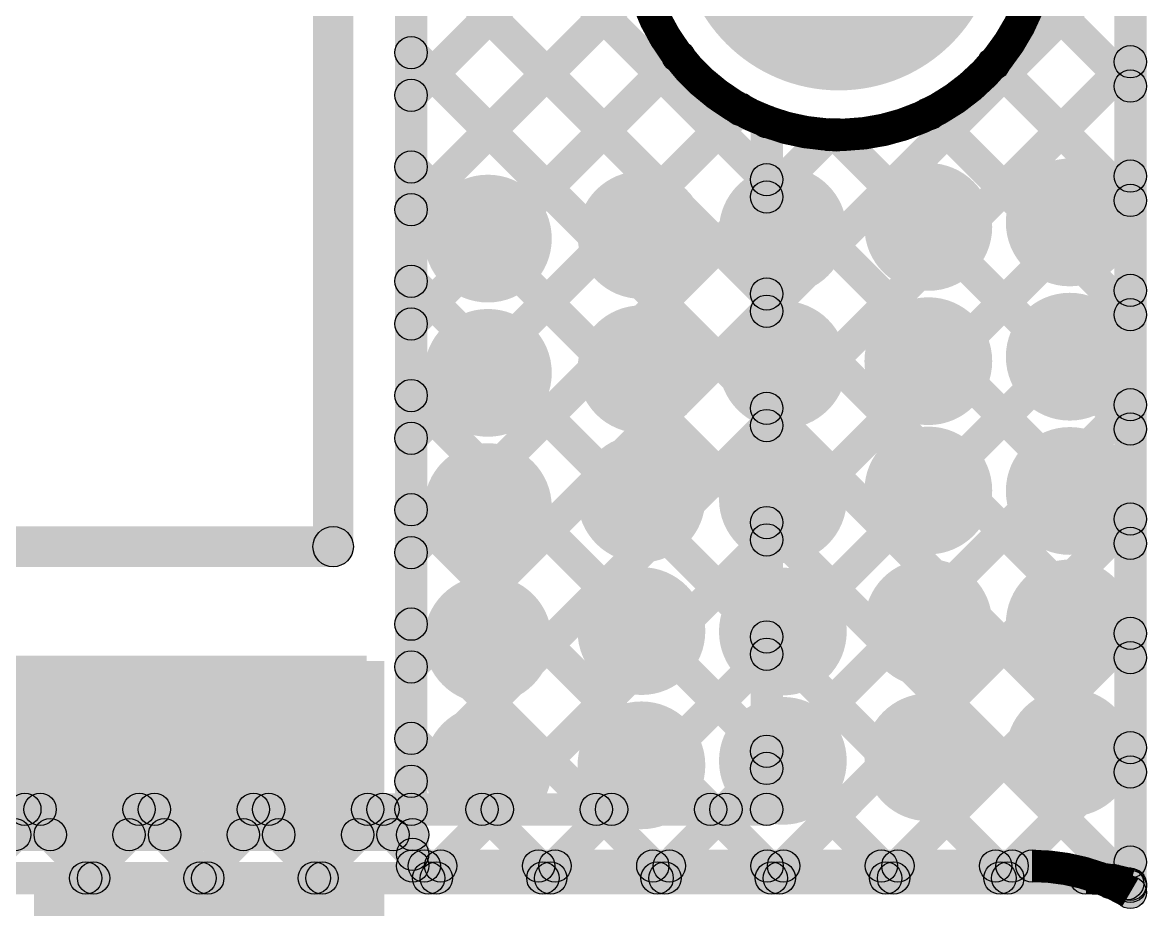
# Model space of a CAD drawing. Header units: millimetres. Extents: x 3.07 to 5.81, y 1.29 to 3.84.
# Drawn here: x 5.4988 to 5.777, y 3.4702 to 3.6897 of the extents above; entities that cross this region are included whole.
import ezdxf

# ---------------------------------------------------------------- set-up
doc = ezdxf.new("R2010")
doc.units = ezdxf.units.MM
doc.header["$MEASUREMENT"] = 0
for name, color, linetype in [('BottomLayer', 5, 'Continuous'), ('BottomSolder', 6, 'Continuous'), ('MultiLayer', 9, 'Continuous'), ('PadHoleLayer', 156, 'Continuous'), ('TopLayer', 1, 'Continuous'), ('TopOverlay', 2, 'Continuous'), ('TopPaste', 8, 'Continuous'), ('TopSolder', 216, 'Continuous'), ('ViaHoleLayer', 16, 'Continuous')]:
    doc.layers.add(name, color=color, linetype=linetype)

# ---------------------------------------------------------------- blocks, each defined once
blk = doc.blocks.new('ESP32_WROOM_32__16MB__16')
at = {"layer": 'TopLayer'}
for points in [[(0.29528, 0.3624), (0.37402, 0.3624), (0.37402, 0.32697), (0.29528, 0.32697)], [(0.29528, 0.3124), (0.37402, 0.3124), (0.37402, 0.27697), (0.29528, 0.27697)]]:
    blk.add_hatch(color=1, dxfattribs=at).paths.add_polyline_path(points)
at = {"layer": 'TopOverlay'}
for points in [[(0.37035, 0.39469), (0.36035, 0.39469), (0.36035, 0.64414), (0.37035, 0.64414)], [(-0.35565, 0.38969), (-0.35565, 0.39969), (0.36535, 0.39969), (0.36535, 0.38969)]]:
    blk.add_hatch(color=2, dxfattribs=at).paths.add_polyline_path(points)
h = blk.add_hatch(color=2, dxfattribs=at)
edge = h.paths.add_edge_path()
edge.add_arc((0.36535, 0.39469), 0.005, 0, 360)
h = blk.add_hatch(color=2, dxfattribs=at)
edge = h.paths.add_edge_path()
edge.add_arc((0.36535, 0.39469), 0.005, 0, 360)
at = {"layer": 'TopPaste'}
for points in [[(0.29528, 0.3624), (0.37402, 0.3624), (0.37402, 0.32697), (0.29528, 0.32697)], [(0.29528, 0.3124), (0.37402, 0.3124), (0.37402, 0.27697), (0.29528, 0.27697)]]:
    blk.add_hatch(color=8, dxfattribs=at).paths.add_polyline_path(points)
at = {"layer": 'TopSolder'}
for points in [[(0.29128, 0.3664), (0.37802, 0.3664), (0.37802, 0.32297), (0.29128, 0.32297)], [(0.29128, 0.3164), (0.37802, 0.3164), (0.37802, 0.27297), (0.29128, 0.27297)]]:
    blk.add_hatch(color=216, dxfattribs=at).paths.add_polyline_path(points)
at = {"layer": 'TopOverlay'}
blk.add_circle((0.36535, 0.39469), 0.005, dxfattribs=at)
blk.add_circle((0.36535, 0.39469), 0.005, dxfattribs=at)

msp = doc.modelspace()

# ---------------------------------------------------------------- hatches: boundary and pattern name
at = {"layer": 'BottomLayer'}
h = msp.add_hatch(color=5, dxfattribs=at)
edge = h.paths.add_edge_path()
edge.add_arc((5.70087, 3.71226), 0.03, 0, 360)
for points in [[(5.777, 3.47646), (5.769, 3.47646), (5.769, 3.741), (5.777, 3.741)], [(5.68583, 3.61542), (5.68017, 3.62108), (5.77017, 3.71108), (5.77583, 3.70542)], [(5.7463, 3.69499), (5.75196, 3.70065), (5.77583, 3.67678), (5.77017, 3.67112)], [(5.68583, 3.58714), (5.68017, 3.59279), (5.77017, 3.68279), (5.77583, 3.67714)], [(5.73632, 3.67669), (5.74198, 3.68234), (5.77583, 3.64849), (5.77017, 3.64284)], [(5.72042, 3.6643), (5.72608, 3.66996), (5.77583, 3.62021), (5.77017, 3.61455)], [(5.687, 3.495), (5.679, 3.495), (5.679, 3.66517), (5.687, 3.66517)], [(5.68583, 3.6437), (5.68017, 3.64936), (5.69559, 3.66478), (5.70125, 3.65912)], [(5.69737, 3.65907), (5.70303, 3.66472), (5.77583, 3.59192), (5.77017, 3.58627)], [(5.68583, 3.55885), (5.68017, 3.56451), (5.77017, 3.65451), (5.77583, 3.64885)], [(5.68017, 3.64798), (5.68583, 3.65364), (5.77583, 3.56364), (5.77017, 3.55798)], [(5.68583, 3.53057), (5.68017, 3.53622), (5.77017, 3.62622), (5.77583, 3.62057)], [(5.68017, 3.6197), (5.68583, 3.62536), (5.77583, 3.53536), (5.77017, 3.5297)], [(5.68583, 3.50228), (5.68017, 3.50794), (5.77017, 3.59794), (5.77583, 3.59228)], [(5.68017, 3.59141), (5.68583, 3.59707), (5.77583, 3.50707), (5.77017, 3.50141)], [(5.687, 3.47517), (5.68135, 3.48083), (5.77017, 3.56966), (5.77583, 3.564)], [(5.68017, 3.56313), (5.68583, 3.56879), (5.77514, 3.47948), (5.76948, 3.47382)], [(5.71529, 3.47517), (5.70963, 3.48083), (5.77017, 3.54137), (5.77583, 3.53571)], [(5.68017, 3.53485), (5.68583, 3.5405), (5.7455, 3.48083), (5.73985, 3.47517)], [(5.68017, 3.50656), (5.68583, 3.51222), (5.71722, 3.48083), (5.71156, 3.47517)], [(5.74357, 3.47517), (5.73791, 3.48083), (5.77017, 3.51309), (5.77583, 3.50743)], [(4.89, 3.491), (4.89, 3.499), (5.683, 3.499), (5.683, 3.491)], [(5.48901, 3.47517), (5.48336, 3.48083), (5.50035, 3.49783), (5.50601, 3.49217)], [(5.49657, 3.49217), (5.50223, 3.49783), (5.51923, 3.48083), (5.51357, 3.47517)], [(5.5173, 3.47517), (5.51164, 3.48083), (5.52864, 3.49783), (5.5343, 3.49217)], [(5.52486, 3.49217), (5.53051, 3.49783), (5.54751, 3.48083), (5.54186, 3.47517)], [(5.54558, 3.47517), (5.53992, 3.48083), (5.55692, 3.49783), (5.56258, 3.49217)], [(5.55314, 3.49217), (5.5588, 3.49783), (5.5758, 3.48083), (5.57014, 3.47517)], [(5.57386, 3.47517), (5.56821, 3.48083), (5.58521, 3.49783), (5.59086, 3.49217)], [(5.58142, 3.49217), (5.58708, 3.49783), (5.60408, 3.48083), (5.59842, 3.47517)], [(5.60215, 3.47517), (5.59649, 3.48083), (5.61349, 3.49783), (5.61915, 3.49217)], [(5.60971, 3.49217), (5.61537, 3.49783), (5.63237, 3.48083), (5.62671, 3.47517)], [(5.63043, 3.47517), (5.62478, 3.48083), (5.64178, 3.49783), (5.64743, 3.49217)], [(5.63799, 3.49217), (5.64365, 3.49783), (5.66065, 3.48083), (5.65499, 3.47517)], [(5.65872, 3.47517), (5.65306, 3.48083), (5.67006, 3.49783), (5.67572, 3.49217)], [(5.66628, 3.49217), (5.67193, 3.49783), (5.68893, 3.48083), (5.68328, 3.47517)], [(5.77132, 3.47464), (5.76567, 3.4803), (5.77017, 3.4848), (5.77583, 3.47915)], [(5.043, 3.474), (5.043, 3.482), (5.762, 3.482), (5.762, 3.474)]]:
    msp.add_hatch(color=5, dxfattribs=at).paths.add_polyline_path(points)
h = msp.add_hatch(color=5, dxfattribs=at)
edge = h.paths.add_edge_path()
edge.add_arc((5.73915, 3.67952), 0.004, 0, 360)
h = msp.add_hatch(color=5, dxfattribs=at)
edge = h.paths.add_edge_path()
edge.add_arc((5.773, 3.67996), 0.004, 0, 360)
h = msp.add_hatch(color=5, dxfattribs=at)
edge = h.paths.add_edge_path()
edge.add_arc((5.773, 3.67395), 0.004, 0, 360)
h = msp.add_hatch(color=5, dxfattribs=at)
edge = h.paths.add_edge_path()
edge.add_arc((5.72325, 3.66713), 0.004, 0, 360)
h = msp.add_hatch(color=5, dxfattribs=at)
edge = h.paths.add_edge_path()
edge.add_arc((5.683, 3.66517), 0.004, 0, 360)
h = msp.add_hatch(color=5, dxfattribs=at)
edge = h.paths.add_edge_path()
edge.add_arc((5.683, 3.66517), 0.004, 0, 360)
h = msp.add_hatch(color=5, dxfattribs=at)
edge = h.paths.add_edge_path()
edge.add_arc((5.69842, 3.66195), 0.004, 0, 360)
h = msp.add_hatch(color=5, dxfattribs=at)
edge = h.paths.add_edge_path()
edge.add_arc((5.7002, 3.66189), 0.004, 0, 360)
h = msp.add_hatch(color=5, dxfattribs=at)
edge = h.paths.add_edge_path()
edge.add_arc((5.773, 3.65168), 0.004, 0, 360)
h = msp.add_hatch(color=5, dxfattribs=at)
edge = h.paths.add_edge_path()
edge.add_arc((5.683, 3.65081), 0.004, 0, 360)
h = msp.add_hatch(color=5, dxfattribs=at)
edge = h.paths.add_edge_path()
edge.add_arc((5.687, 3.63822), 0.01181, 0, 360)
h = msp.add_hatch(color=5, dxfattribs=at)
edge = h.paths.add_edge_path()
edge.add_arc((5.683, 3.64653), 0.004, 0, 360)
h = msp.add_hatch(color=5, dxfattribs=at)
edge = h.paths.add_edge_path()
edge.add_arc((5.723, 3.63911), 0.01181, 0, 360)
h = msp.add_hatch(color=5, dxfattribs=at)
edge = h.paths.add_edge_path()
edge.add_arc((5.758, 3.64022), 0.01181, 0, 360)
h = msp.add_hatch(color=5, dxfattribs=at)
edge = h.paths.add_edge_path()
edge.add_arc((5.614, 3.63622), 0.01181, 0, 360)
h = msp.add_hatch(color=5, dxfattribs=at)
edge = h.paths.add_edge_path()
edge.add_arc((5.652, 3.63711), 0.01181, 0, 360)
h = msp.add_hatch(color=5, dxfattribs=at)
edge = h.paths.add_edge_path()
edge.add_arc((5.773, 3.64566), 0.004, 0, 360)
h = msp.add_hatch(color=5, dxfattribs=at)
edge = h.paths.add_edge_path()
edge.add_arc((5.683, 3.62253), 0.004, 0, 360)
h = msp.add_hatch(color=5, dxfattribs=at)
edge = h.paths.add_edge_path()
edge.add_arc((5.773, 3.6234), 0.004, 0, 360)
h = msp.add_hatch(color=5, dxfattribs=at)
edge = h.paths.add_edge_path()
edge.add_arc((5.683, 3.61825), 0.004, 0, 360)
h = msp.add_hatch(color=5, dxfattribs=at)
edge = h.paths.add_edge_path()
edge.add_arc((5.773, 3.61738), 0.004, 0, 360)
h = msp.add_hatch(color=5, dxfattribs=at)
edge = h.paths.add_edge_path()
edge.add_arc((5.687, 3.605), 0.01181, 0, 360)
h = msp.add_hatch(color=5, dxfattribs=at)
edge = h.paths.add_edge_path()
edge.add_arc((5.723, 3.60589), 0.01181, 0, 360)
h = msp.add_hatch(color=5, dxfattribs=at)
edge = h.paths.add_edge_path()
edge.add_arc((5.758, 3.607), 0.01181, 0, 360)
h = msp.add_hatch(color=5, dxfattribs=at)
edge = h.paths.add_edge_path()
edge.add_arc((5.614, 3.603), 0.01181, 0, 360)
h = msp.add_hatch(color=5, dxfattribs=at)
edge = h.paths.add_edge_path()
edge.add_arc((5.652, 3.60389), 0.01181, 0, 360)
h = msp.add_hatch(color=5, dxfattribs=at)
edge = h.paths.add_edge_path()
edge.add_arc((5.683, 3.59424), 0.004, 0, 360)
h = msp.add_hatch(color=5, dxfattribs=at)
edge = h.paths.add_edge_path()
edge.add_arc((5.773, 3.59511), 0.004, 0, 360)
h = msp.add_hatch(color=5, dxfattribs=at)
edge = h.paths.add_edge_path()
edge.add_arc((5.683, 3.58996), 0.004, 0, 360)
h = msp.add_hatch(color=5, dxfattribs=at)
edge = h.paths.add_edge_path()
edge.add_arc((5.773, 3.5891), 0.004, 0, 360)
h = msp.add_hatch(color=5, dxfattribs=at)
edge = h.paths.add_edge_path()
edge.add_arc((5.652, 3.57189), 0.01181, 0, 360)
h = msp.add_hatch(color=5, dxfattribs=at)
edge = h.paths.add_edge_path()
edge.add_arc((5.687, 3.57178), 0.01181, 0, 360)
h = msp.add_hatch(color=5, dxfattribs=at)
edge = h.paths.add_edge_path()
edge.add_arc((5.723, 3.57389), 0.01181, 0, 360)
h = msp.add_hatch(color=5, dxfattribs=at)
edge = h.paths.add_edge_path()
edge.add_arc((5.758, 3.57378), 0.01181, 0, 360)
h = msp.add_hatch(color=5, dxfattribs=at)
edge = h.paths.add_edge_path()
edge.add_arc((5.614, 3.56978), 0.01181, 0, 360)
h = msp.add_hatch(color=5, dxfattribs=at)
edge = h.paths.add_edge_path()
edge.add_arc((5.683, 3.56596), 0.004, 0, 360)
h = msp.add_hatch(color=5, dxfattribs=at)
edge = h.paths.add_edge_path()
edge.add_arc((5.773, 3.56683), 0.004, 0, 360)
h = msp.add_hatch(color=5, dxfattribs=at)
edge = h.paths.add_edge_path()
edge.add_arc((5.683, 3.56168), 0.004, 0, 360)
h = msp.add_hatch(color=5, dxfattribs=at)
edge = h.paths.add_edge_path()
edge.add_arc((5.773, 3.56081), 0.004, 0, 360)
h = msp.add_hatch(color=5, dxfattribs=at)
edge = h.paths.add_edge_path()
edge.add_arc((5.723, 3.54111), 0.01181, 0, 360)
h = msp.add_hatch(color=5, dxfattribs=at)
edge = h.paths.add_edge_path()
edge.add_arc((5.758, 3.541), 0.01181, 0, 360)
h = msp.add_hatch(color=5, dxfattribs=at)
edge = h.paths.add_edge_path()
edge.add_arc((5.652, 3.53911), 0.01181, 0, 360)
h = msp.add_hatch(color=5, dxfattribs=at)
edge = h.paths.add_edge_path()
edge.add_arc((5.687, 3.539), 0.01181, 0, 360)
h = msp.add_hatch(color=5, dxfattribs=at)
edge = h.paths.add_edge_path()
edge.add_arc((5.614, 3.537), 0.01181, 0, 360)
h = msp.add_hatch(color=5, dxfattribs=at)
edge = h.paths.add_edge_path()
edge.add_arc((5.683, 3.53767), 0.004, 0, 360)
h = msp.add_hatch(color=5, dxfattribs=at)
edge = h.paths.add_edge_path()
edge.add_arc((5.773, 3.53854), 0.004, 0, 360)
h = msp.add_hatch(color=5, dxfattribs=at)
edge = h.paths.add_edge_path()
edge.add_arc((5.683, 3.53339), 0.004, 0, 360)
h = msp.add_hatch(color=5, dxfattribs=at)
edge = h.paths.add_edge_path()
edge.add_arc((5.773, 3.53253), 0.004, 0, 360)
h = msp.add_hatch(color=5, dxfattribs=at)
edge = h.paths.add_edge_path()
edge.add_arc((5.723, 3.50789), 0.01181, 0, 360)
h = msp.add_hatch(color=5, dxfattribs=at)
edge = h.paths.add_edge_path()
edge.add_arc((5.758, 3.509), 0.01181, 0, 360)
h = msp.add_hatch(color=5, dxfattribs=at)
edge = h.paths.add_edge_path()
edge.add_arc((5.614, 3.505), 0.01181, 0, 360)
h = msp.add_hatch(color=5, dxfattribs=at)
edge = h.paths.add_edge_path()
edge.add_arc((5.652, 3.50589), 0.01181, 0, 360)
h = msp.add_hatch(color=5, dxfattribs=at)
edge = h.paths.add_edge_path()
edge.add_arc((5.687, 3.507), 0.01181, 0, 360)
h = msp.add_hatch(color=5, dxfattribs=at)
edge = h.paths.add_edge_path()
edge.add_arc((5.773, 3.51026), 0.004, 0, 360)
h = msp.add_hatch(color=5, dxfattribs=at)
edge = h.paths.add_edge_path()
edge.add_arc((5.683, 3.50939), 0.004, 0, 360)
h = msp.add_hatch(color=5, dxfattribs=at)
edge = h.paths.add_edge_path()
edge.add_arc((5.683, 3.50511), 0.004, 0, 360)
h = msp.add_hatch(color=5, dxfattribs=at)
edge = h.paths.add_edge_path()
edge.add_arc((5.773, 3.50424), 0.004, 0, 360)
h = msp.add_hatch(color=5, dxfattribs=at)
edge = h.paths.add_edge_path()
edge.add_arc((5.4994, 3.495), 0.004, 0, 360)
h = msp.add_hatch(color=5, dxfattribs=at)
edge = h.paths.add_edge_path()
edge.add_arc((5.50318, 3.495), 0.004, 0, 360)
h = msp.add_hatch(color=5, dxfattribs=at)
edge = h.paths.add_edge_path()
edge.add_arc((5.52768, 3.495), 0.004, 0, 360)
h = msp.add_hatch(color=5, dxfattribs=at)
edge = h.paths.add_edge_path()
edge.add_arc((5.53147, 3.495), 0.004, 0, 360)
h = msp.add_hatch(color=5, dxfattribs=at)
edge = h.paths.add_edge_path()
edge.add_arc((5.55597, 3.495), 0.004, 0, 360)
h = msp.add_hatch(color=5, dxfattribs=at)
edge = h.paths.add_edge_path()
edge.add_arc((5.55975, 3.495), 0.004, 0, 360)
h = msp.add_hatch(color=5, dxfattribs=at)
edge = h.paths.add_edge_path()
edge.add_arc((5.58425, 3.495), 0.004, 0, 360)
h = msp.add_hatch(color=5, dxfattribs=at)
edge = h.paths.add_edge_path()
edge.add_arc((5.58804, 3.495), 0.004, 0, 360)
h = msp.add_hatch(color=5, dxfattribs=at)
edge = h.paths.add_edge_path()
edge.add_arc((5.61254, 3.495), 0.004, 0, 360)
h = msp.add_hatch(color=5, dxfattribs=at)
edge = h.paths.add_edge_path()
edge.add_arc((5.61632, 3.495), 0.004, 0, 360)
h = msp.add_hatch(color=5, dxfattribs=at)
edge = h.paths.add_edge_path()
edge.add_arc((5.64082, 3.495), 0.004, 0, 360)
h = msp.add_hatch(color=5, dxfattribs=at)
edge = h.paths.add_edge_path()
edge.add_arc((5.6446, 3.495), 0.004, 0, 360)
h = msp.add_hatch(color=5, dxfattribs=at)
edge = h.paths.add_edge_path()
edge.add_arc((5.66911, 3.495), 0.004, 0, 360)
h = msp.add_hatch(color=5, dxfattribs=at)
edge = h.paths.add_edge_path()
edge.add_arc((5.67289, 3.495), 0.004, 0, 360)
h = msp.add_hatch(color=5, dxfattribs=at)
edge = h.paths.add_edge_path()
edge.add_arc((5.683, 3.495), 0.004, 0, 360)
h = msp.add_hatch(color=5, dxfattribs=at)
edge = h.paths.add_edge_path()
edge.add_arc((5.683, 3.495), 0.004, 0, 360)
h = msp.add_hatch(color=5, dxfattribs=at)
edge = h.paths.add_edge_path()
edge.add_arc((5.773, 3.48197), 0.004, 0, 360)
h = msp.add_hatch(color=5, dxfattribs=at)
edge = h.paths.add_edge_path()
edge.add_arc((5.51447, 3.478), 0.004, 0, 360)
h = msp.add_hatch(color=5, dxfattribs=at)
edge = h.paths.add_edge_path()
edge.add_arc((5.5164, 3.478), 0.004, 0, 360)
h = msp.add_hatch(color=5, dxfattribs=at)
edge = h.paths.add_edge_path()
edge.add_arc((5.54275, 3.478), 0.004, 0, 360)
h = msp.add_hatch(color=5, dxfattribs=at)
edge = h.paths.add_edge_path()
edge.add_arc((5.54468, 3.478), 0.004, 0, 360)
h = msp.add_hatch(color=5, dxfattribs=at)
edge = h.paths.add_edge_path()
edge.add_arc((5.57104, 3.478), 0.004, 0, 360)
h = msp.add_hatch(color=5, dxfattribs=at)
edge = h.paths.add_edge_path()
edge.add_arc((5.57297, 3.478), 0.004, 0, 360)
h = msp.add_hatch(color=5, dxfattribs=at)
edge = h.paths.add_edge_path()
edge.add_arc((5.59932, 3.478), 0.004, 0, 360)
h = msp.add_hatch(color=5, dxfattribs=at)
edge = h.paths.add_edge_path()
edge.add_arc((5.60125, 3.478), 0.004, 0, 360)
h = msp.add_hatch(color=5, dxfattribs=at)
edge = h.paths.add_edge_path()
edge.add_arc((5.6276, 3.478), 0.004, 0, 360)
h = msp.add_hatch(color=5, dxfattribs=at)
edge = h.paths.add_edge_path()
edge.add_arc((5.62954, 3.478), 0.004, 0, 360)
h = msp.add_hatch(color=5, dxfattribs=at)
edge = h.paths.add_edge_path()
edge.add_arc((5.65589, 3.478), 0.004, 0, 360)
h = msp.add_hatch(color=5, dxfattribs=at)
edge = h.paths.add_edge_path()
edge.add_arc((5.65782, 3.478), 0.004, 0, 360)
h = msp.add_hatch(color=5, dxfattribs=at)
edge = h.paths.add_edge_path()
edge.add_arc((5.68417, 3.478), 0.004, 0, 360)
h = msp.add_hatch(color=5, dxfattribs=at)
edge = h.paths.add_edge_path()
edge.add_arc((5.68611, 3.478), 0.004, 0, 360)
h = msp.add_hatch(color=5, dxfattribs=at)
edge = h.paths.add_edge_path()
edge.add_arc((5.71246, 3.478), 0.004, 0, 360)
h = msp.add_hatch(color=5, dxfattribs=at)
edge = h.paths.add_edge_path()
edge.add_arc((5.71439, 3.478), 0.004, 0, 360)
h = msp.add_hatch(color=5, dxfattribs=at)
edge = h.paths.add_edge_path()
edge.add_arc((5.74074, 3.478), 0.004, 0, 360)
h = msp.add_hatch(color=5, dxfattribs=at)
edge = h.paths.add_edge_path()
edge.add_arc((5.74267, 3.478), 0.004, 0, 360)
h = msp.add_hatch(color=5, dxfattribs=at)
edge = h.paths.add_edge_path()
edge.add_arc((5.762, 3.478), 0.004, 0, 360)
h = msp.add_hatch(color=5, dxfattribs=at)
edge = h.paths.add_edge_path()
edge.add_arc((5.762, 3.478), 0.004, 0, 360)
h = msp.add_hatch(color=5, dxfattribs=at)
edge = h.paths.add_edge_path()
edge.add_arc((5.7685, 3.47747), 0.004, 0, 360)
h = msp.add_hatch(color=5, dxfattribs=at)
edge = h.paths.add_edge_path()
edge.add_arc((5.77231, 3.47665), 0.004, 0, 360)
h = msp.add_hatch(color=5, dxfattribs=at)
edge = h.paths.add_edge_path()
edge.add_arc((5.773, 3.47646), 0.004, 0, 360)
h = msp.add_hatch(color=5, dxfattribs=at)
edge = h.paths.add_edge_path()
edge.add_arc((5.773, 3.47646), 0.004, 0, 360)
at = {"layer": 'BottomSolder'}
h = msp.add_hatch(color=6, dxfattribs=at)
edge = h.paths.add_edge_path()
edge.add_arc((5.70087, 3.71226), 0.034, 0, 360)
h = msp.add_hatch(color=6, dxfattribs=at)
edge = h.paths.add_edge_path()
edge.add_arc((5.758, 3.64022), 0.01581, 0, 360)
h = msp.add_hatch(color=6, dxfattribs=at)
edge = h.paths.add_edge_path()
edge.add_arc((5.652, 3.63711), 0.01581, 0, 360)
h = msp.add_hatch(color=6, dxfattribs=at)
edge = h.paths.add_edge_path()
edge.add_arc((5.687, 3.63822), 0.01581, 0, 360)
h = msp.add_hatch(color=6, dxfattribs=at)
edge = h.paths.add_edge_path()
edge.add_arc((5.723, 3.63911), 0.01581, 0, 360)
h = msp.add_hatch(color=6, dxfattribs=at)
edge = h.paths.add_edge_path()
edge.add_arc((5.614, 3.63622), 0.01581, 0, 360)
h = msp.add_hatch(color=6, dxfattribs=at)
edge = h.paths.add_edge_path()
edge.add_arc((5.758, 3.607), 0.01581, 0, 360)
h = msp.add_hatch(color=6, dxfattribs=at)
edge = h.paths.add_edge_path()
edge.add_arc((5.652, 3.60389), 0.01581, 0, 360)
h = msp.add_hatch(color=6, dxfattribs=at)
edge = h.paths.add_edge_path()
edge.add_arc((5.687, 3.605), 0.01581, 0, 360)
h = msp.add_hatch(color=6, dxfattribs=at)
edge = h.paths.add_edge_path()
edge.add_arc((5.723, 3.60589), 0.01581, 0, 360)
h = msp.add_hatch(color=6, dxfattribs=at)
edge = h.paths.add_edge_path()
edge.add_arc((5.614, 3.603), 0.01581, 0, 360)
h = msp.add_hatch(color=6, dxfattribs=at)
edge = h.paths.add_edge_path()
edge.add_arc((5.723, 3.57389), 0.01581, 0, 360)
h = msp.add_hatch(color=6, dxfattribs=at)
edge = h.paths.add_edge_path()
edge.add_arc((5.758, 3.57378), 0.01581, 0, 360)
h = msp.add_hatch(color=6, dxfattribs=at)
edge = h.paths.add_edge_path()
edge.add_arc((5.652, 3.57189), 0.01581, 0, 360)
h = msp.add_hatch(color=6, dxfattribs=at)
edge = h.paths.add_edge_path()
edge.add_arc((5.687, 3.57178), 0.01581, 0, 360)
h = msp.add_hatch(color=6, dxfattribs=at)
edge = h.paths.add_edge_path()
edge.add_arc((5.614, 3.56978), 0.01581, 0, 360)
h = msp.add_hatch(color=6, dxfattribs=at)
edge = h.paths.add_edge_path()
edge.add_arc((5.723, 3.54111), 0.01581, 0, 360)
h = msp.add_hatch(color=6, dxfattribs=at)
edge = h.paths.add_edge_path()
edge.add_arc((5.758, 3.541), 0.01581, 0, 360)
h = msp.add_hatch(color=6, dxfattribs=at)
edge = h.paths.add_edge_path()
edge.add_arc((5.614, 3.537), 0.01581, 0, 360)
h = msp.add_hatch(color=6, dxfattribs=at)
edge = h.paths.add_edge_path()
edge.add_arc((5.652, 3.53911), 0.01581, 0, 360)
h = msp.add_hatch(color=6, dxfattribs=at)
edge = h.paths.add_edge_path()
edge.add_arc((5.687, 3.539), 0.01581, 0, 360)
h = msp.add_hatch(color=6, dxfattribs=at)
edge = h.paths.add_edge_path()
edge.add_arc((5.758, 3.509), 0.01581, 0, 360)
h = msp.add_hatch(color=6, dxfattribs=at)
edge = h.paths.add_edge_path()
edge.add_arc((5.687, 3.507), 0.01581, 0, 360)
h = msp.add_hatch(color=6, dxfattribs=at)
edge = h.paths.add_edge_path()
edge.add_arc((5.723, 3.50789), 0.01581, 0, 360)
h = msp.add_hatch(color=6, dxfattribs=at)
edge = h.paths.add_edge_path()
edge.add_arc((5.614, 3.505), 0.01581, 0, 360)
h = msp.add_hatch(color=6, dxfattribs=at)
edge = h.paths.add_edge_path()
edge.add_arc((5.652, 3.50589), 0.01581, 0, 360)
at = {"layer": 'MultiLayer'}
h = msp.add_hatch(color=9, dxfattribs=at)
edge = h.paths.add_edge_path()
edge.add_arc((5.70087, 3.71226), 0.03, 0, 360)
at = {"layer": 'PadHoleLayer'}
h = msp.add_hatch(color=156, dxfattribs=at)
edge = h.paths.add_edge_path()
edge.add_arc((5.70087, 3.71226), 0.03937, 0, 360)
at = {"layer": 'TopLayer'}
for points in [[(5.59217, 3.73598), (5.59783, 3.74164), (5.77583, 3.56364), (5.77017, 3.55798)], [(5.599, 3.495), (5.591, 3.495), (5.591, 3.741), (5.599, 3.741)], [(5.777, 3.47443), (5.769, 3.47443), (5.769, 3.741), (5.777, 3.741)], [(5.59783, 3.66884), (5.59217, 3.6745), (5.65115, 3.73348), (5.65681, 3.72782)], [(5.59217, 3.7077), (5.59783, 3.71336), (5.77583, 3.53536), (5.77017, 3.5297)], [(5.59783, 3.52742), (5.59217, 3.53308), (5.77017, 3.71108), (5.77583, 3.70542)], [(5.59783, 3.64056), (5.59217, 3.64621), (5.64911, 3.70315), (5.65477, 3.6975)], [(5.7463, 3.69499), (5.75196, 3.70065), (5.77583, 3.67678), (5.77017, 3.67112)], [(5.59217, 3.67941), (5.59783, 3.68507), (5.77583, 3.50707), (5.77017, 3.50141)], [(5.59783, 3.61227), (5.59217, 3.61793), (5.65834, 3.6841), (5.664, 3.67844)], [(5.59783, 3.49914), (5.59217, 3.50479), (5.77017, 3.68279), (5.77583, 3.67714)], [(5.73632, 3.67669), (5.74198, 3.68234), (5.77583, 3.64849), (5.77017, 3.64284)], [(5.59783, 3.58399), (5.59217, 3.58964), (5.67358, 3.67106), (5.67924, 3.6654)], [(5.72042, 3.6643), (5.72608, 3.66996), (5.77583, 3.62021), (5.77017, 3.61455)], [(5.59783, 3.5557), (5.59217, 3.56136), (5.69559, 3.66478), (5.70125, 3.65912)], [(5.69737, 3.65907), (5.70303, 3.66472), (5.77583, 3.59192), (5.77017, 3.58627)], [(5.59217, 3.65113), (5.59783, 3.65679), (5.77583, 3.47879), (5.77017, 3.47313)], [(5.60515, 3.47817), (5.59949, 3.48383), (5.77017, 3.65451), (5.77583, 3.64885)], [(5.59217, 3.62285), (5.59783, 3.6285), (5.7425, 3.48383), (5.73685, 3.47817)], [(5.63343, 3.47817), (5.62778, 3.48383), (5.77017, 3.62622), (5.77583, 3.62057)], [(5.59217, 3.59456), (5.59783, 3.60022), (5.71422, 3.48383), (5.70856, 3.47817)], [(5.66172, 3.47817), (5.65606, 3.48383), (5.77017, 3.59794), (5.77583, 3.59228)], [(5.59217, 3.56628), (5.59783, 3.57193), (5.68593, 3.48383), (5.68028, 3.47817)], [(5.69, 3.47817), (5.68435, 3.48383), (5.77017, 3.56966), (5.77583, 3.564)], [(5.59217, 3.53799), (5.59783, 3.54365), (5.65765, 3.48383), (5.65199, 3.47817)], [(5.71829, 3.47817), (5.71263, 3.48383), (5.77017, 3.54137), (5.77583, 3.53571)], [(4.401, 3.49), (5.584, 3.49), (5.584, 3.533), (4.401, 3.533)], [(5.59217, 3.50971), (5.59783, 3.51537), (5.62937, 3.48383), (5.62371, 3.47817)], [(5.74657, 3.47817), (5.74091, 3.48383), (5.77017, 3.51309), (5.77583, 3.50743)], [(4.702, 3.491), (4.702, 3.499), (5.595, 3.499), (5.595, 3.491)], [(5.49973, 3.48589), (5.49407, 3.49155), (5.50035, 3.49783), (5.50601, 3.49217)], [(5.49657, 3.49217), (5.50223, 3.49783), (5.50851, 3.49155), (5.50286, 3.48589)], [(5.52801, 3.48589), (5.52236, 3.49155), (5.52864, 3.49783), (5.5343, 3.49217)], [(5.52486, 3.49217), (5.53051, 3.49783), (5.5368, 3.49155), (5.53114, 3.48589)], [(5.5563, 3.48589), (5.55064, 3.49155), (5.55692, 3.49783), (5.56258, 3.49217)], [(5.55314, 3.49217), (5.5588, 3.49783), (5.56508, 3.49155), (5.55942, 3.48589)], [(5.58458, 3.48589), (5.57892, 3.49155), (5.58521, 3.49783), (5.59086, 3.49217)], [(5.58142, 3.49217), (5.58708, 3.49783), (5.59336, 3.49155), (5.58771, 3.48589)], [(5.49746, 3.48362), (5.4918, 3.48927), (5.49407, 3.49155), (5.49973, 3.48589)], [(5.49463, 3.48472), (5.49463, 3.49272), (5.59537, 3.49272), (5.59537, 3.48472)], [(5.58771, 3.48589), (5.59336, 3.49155), (5.5982, 3.48671), (5.59254, 3.48105)], [(5.59937, 3.481), (5.59137, 3.481), (5.59137, 3.48872), (5.59937, 3.48872)], [(5.59254, 3.48105), (5.5982, 3.48671), (5.60108, 3.48383), (5.59542, 3.47817)], [(5.59537, 3.477), (5.59537, 3.485), (5.74868, 3.485), (5.74868, 3.477)], [(5.77082, 3.47414), (5.76517, 3.4798), (5.77017, 3.4848), (5.77583, 3.47915)]]:
    msp.add_hatch(color=1, dxfattribs=at).paths.add_polyline_path(points)
h = msp.add_hatch(color=1, dxfattribs=at)
edge = h.paths.add_edge_path()
edge.add_arc((5.70087, 3.71226), 0.03, 0, 360)
h = msp.add_hatch(color=1, dxfattribs=at)
edge = h.paths.add_edge_path()
edge.add_arc((5.595, 3.68224), 0.004, 0, 360)
h = msp.add_hatch(color=1, dxfattribs=at)
edge = h.paths.add_edge_path()
edge.add_arc((5.66117, 3.68127), 0.004, 0, 360)
h = msp.add_hatch(color=1, dxfattribs=at)
edge = h.paths.add_edge_path()
edge.add_arc((5.73915, 3.67952), 0.004, 0, 360)
h = msp.add_hatch(color=1, dxfattribs=at)
edge = h.paths.add_edge_path()
edge.add_arc((5.773, 3.67996), 0.004, 0, 360)
h = msp.add_hatch(color=1, dxfattribs=at)
edge = h.paths.add_edge_path()
edge.add_arc((5.773, 3.67395), 0.004, 0, 360)
h = msp.add_hatch(color=1, dxfattribs=at)
edge = h.paths.add_edge_path()
edge.add_arc((5.595, 3.67167), 0.004, 0, 360)
h = msp.add_hatch(color=1, dxfattribs=at)
edge = h.paths.add_edge_path()
edge.add_arc((5.67641, 3.66823), 0.004, 0, 360)
h = msp.add_hatch(color=1, dxfattribs=at)
edge = h.paths.add_edge_path()
edge.add_arc((5.72325, 3.66713), 0.004, 0, 360)
h = msp.add_hatch(color=1, dxfattribs=at)
edge = h.paths.add_edge_path()
edge.add_arc((5.69842, 3.66195), 0.004, 0, 360)
h = msp.add_hatch(color=1, dxfattribs=at)
edge = h.paths.add_edge_path()
edge.add_arc((5.7002, 3.66189), 0.004, 0, 360)
h = msp.add_hatch(color=1, dxfattribs=at)
edge = h.paths.add_edge_path()
edge.add_arc((5.595, 3.65396), 0.004, 0, 360)
h = msp.add_hatch(color=1, dxfattribs=at)
edge = h.paths.add_edge_path()
edge.add_arc((5.773, 3.65168), 0.004, 0, 360)
h = msp.add_hatch(color=1, dxfattribs=at)
edge = h.paths.add_edge_path()
edge.add_arc((5.687, 3.63822), 0.01181, 0, 360)
h = msp.add_hatch(color=1, dxfattribs=at)
edge = h.paths.add_edge_path()
edge.add_arc((5.723, 3.63911), 0.01181, 0, 360)
h = msp.add_hatch(color=1, dxfattribs=at)
edge = h.paths.add_edge_path()
edge.add_arc((5.758, 3.64022), 0.01181, 0, 360)
h = msp.add_hatch(color=1, dxfattribs=at)
edge = h.paths.add_edge_path()
edge.add_arc((5.595, 3.64339), 0.004, 0, 360)
h = msp.add_hatch(color=1, dxfattribs=at)
edge = h.paths.add_edge_path()
edge.add_arc((5.614, 3.63622), 0.01181, 0, 360)
h = msp.add_hatch(color=1, dxfattribs=at)
edge = h.paths.add_edge_path()
edge.add_arc((5.652, 3.63711), 0.01181, 0, 360)
h = msp.add_hatch(color=1, dxfattribs=at)
edge = h.paths.add_edge_path()
edge.add_arc((5.773, 3.64566), 0.004, 0, 360)
h = msp.add_hatch(color=1, dxfattribs=at)
edge = h.paths.add_edge_path()
edge.add_arc((5.595, 3.62567), 0.004, 0, 360)
h = msp.add_hatch(color=1, dxfattribs=at)
edge = h.paths.add_edge_path()
edge.add_arc((5.773, 3.6234), 0.004, 0, 360)
h = msp.add_hatch(color=1, dxfattribs=at)
edge = h.paths.add_edge_path()
edge.add_arc((5.773, 3.61738), 0.004, 0, 360)
h = msp.add_hatch(color=1, dxfattribs=at)
edge = h.paths.add_edge_path()
edge.add_arc((5.595, 3.6151), 0.004, 0, 360)
h = msp.add_hatch(color=1, dxfattribs=at)
edge = h.paths.add_edge_path()
edge.add_arc((5.687, 3.605), 0.01181, 0, 360)
h = msp.add_hatch(color=1, dxfattribs=at)
edge = h.paths.add_edge_path()
edge.add_arc((5.723, 3.60589), 0.01181, 0, 360)
h = msp.add_hatch(color=1, dxfattribs=at)
edge = h.paths.add_edge_path()
edge.add_arc((5.758, 3.607), 0.01181, 0, 360)
h = msp.add_hatch(color=1, dxfattribs=at)
edge = h.paths.add_edge_path()
edge.add_arc((5.614, 3.603), 0.01181, 0, 360)
h = msp.add_hatch(color=1, dxfattribs=at)
edge = h.paths.add_edge_path()
edge.add_arc((5.652, 3.60389), 0.01181, 0, 360)
h = msp.add_hatch(color=1, dxfattribs=at)
edge = h.paths.add_edge_path()
edge.add_arc((5.595, 3.59739), 0.004, 0, 360)
h = msp.add_hatch(color=1, dxfattribs=at)
edge = h.paths.add_edge_path()
edge.add_arc((5.773, 3.59511), 0.004, 0, 360)
h = msp.add_hatch(color=1, dxfattribs=at)
edge = h.paths.add_edge_path()
edge.add_arc((5.773, 3.5891), 0.004, 0, 360)
h = msp.add_hatch(color=1, dxfattribs=at)
edge = h.paths.add_edge_path()
edge.add_arc((5.595, 3.58682), 0.004, 0, 360)
h = msp.add_hatch(color=1, dxfattribs=at)
edge = h.paths.add_edge_path()
edge.add_arc((5.652, 3.57189), 0.01181, 0, 360)
h = msp.add_hatch(color=1, dxfattribs=at)
edge = h.paths.add_edge_path()
edge.add_arc((5.687, 3.57178), 0.01181, 0, 360)
h = msp.add_hatch(color=1, dxfattribs=at)
edge = h.paths.add_edge_path()
edge.add_arc((5.723, 3.57389), 0.01181, 0, 360)
h = msp.add_hatch(color=1, dxfattribs=at)
edge = h.paths.add_edge_path()
edge.add_arc((5.758, 3.57378), 0.01181, 0, 360)
h = msp.add_hatch(color=1, dxfattribs=at)
edge = h.paths.add_edge_path()
edge.add_arc((5.614, 3.56978), 0.01181, 0, 360)
h = msp.add_hatch(color=1, dxfattribs=at)
edge = h.paths.add_edge_path()
edge.add_arc((5.595, 3.56911), 0.004, 0, 360)
h = msp.add_hatch(color=1, dxfattribs=at)
edge = h.paths.add_edge_path()
edge.add_arc((5.773, 3.56683), 0.004, 0, 360)
h = msp.add_hatch(color=1, dxfattribs=at)
edge = h.paths.add_edge_path()
edge.add_arc((5.773, 3.56081), 0.004, 0, 360)
h = msp.add_hatch(color=1, dxfattribs=at)
edge = h.paths.add_edge_path()
edge.add_arc((5.595, 3.55853), 0.004, 0, 360)
h = msp.add_hatch(color=1, dxfattribs=at)
edge = h.paths.add_edge_path()
edge.add_arc((5.723, 3.54111), 0.01181, 0, 360)
h = msp.add_hatch(color=1, dxfattribs=at)
edge = h.paths.add_edge_path()
edge.add_arc((5.758, 3.541), 0.01181, 0, 360)
h = msp.add_hatch(color=1, dxfattribs=at)
edge = h.paths.add_edge_path()
edge.add_arc((5.652, 3.53911), 0.01181, 0, 360)
h = msp.add_hatch(color=1, dxfattribs=at)
edge = h.paths.add_edge_path()
edge.add_arc((5.687, 3.539), 0.01181, 0, 360)
h = msp.add_hatch(color=1, dxfattribs=at)
edge = h.paths.add_edge_path()
edge.add_arc((5.614, 3.537), 0.01181, 0, 360)
h = msp.add_hatch(color=1, dxfattribs=at)
edge = h.paths.add_edge_path()
edge.add_arc((5.595, 3.54082), 0.004, 0, 360)
h = msp.add_hatch(color=1, dxfattribs=at)
edge = h.paths.add_edge_path()
edge.add_arc((5.773, 3.53854), 0.004, 0, 360)
h = msp.add_hatch(color=1, dxfattribs=at)
edge = h.paths.add_edge_path()
edge.add_arc((5.773, 3.53253), 0.004, 0, 360)
h = msp.add_hatch(color=1, dxfattribs=at)
edge = h.paths.add_edge_path()
edge.add_arc((5.595, 3.53025), 0.004, 0, 360)
h = msp.add_hatch(color=1, dxfattribs=at)
edge = h.paths.add_edge_path()
edge.add_arc((5.723, 3.50789), 0.01181, 0, 360)
h = msp.add_hatch(color=1, dxfattribs=at)
edge = h.paths.add_edge_path()
edge.add_arc((5.758, 3.509), 0.01181, 0, 360)
h = msp.add_hatch(color=1, dxfattribs=at)
edge = h.paths.add_edge_path()
edge.add_arc((5.595, 3.51254), 0.004, 0, 360)
h = msp.add_hatch(color=1, dxfattribs=at)
edge = h.paths.add_edge_path()
edge.add_arc((5.614, 3.505), 0.01181, 0, 360)
h = msp.add_hatch(color=1, dxfattribs=at)
edge = h.paths.add_edge_path()
edge.add_arc((5.652, 3.50589), 0.01181, 0, 360)
h = msp.add_hatch(color=1, dxfattribs=at)
edge = h.paths.add_edge_path()
edge.add_arc((5.687, 3.507), 0.01181, 0, 360)
h = msp.add_hatch(color=1, dxfattribs=at)
edge = h.paths.add_edge_path()
edge.add_arc((5.773, 3.51026), 0.004, 0, 360)
h = msp.add_hatch(color=1, dxfattribs=at)
edge = h.paths.add_edge_path()
edge.add_arc((5.773, 3.50424), 0.004, 0, 360)
h = msp.add_hatch(color=1, dxfattribs=at)
edge = h.paths.add_edge_path()
edge.add_arc((5.595, 3.50196), 0.004, 0, 360)
h = msp.add_hatch(color=1, dxfattribs=at)
edge = h.paths.add_edge_path()
edge.add_arc((5.4994, 3.495), 0.004, 0, 360)
h = msp.add_hatch(color=1, dxfattribs=at)
edge = h.paths.add_edge_path()
edge.add_arc((5.50318, 3.495), 0.004, 0, 360)
h = msp.add_hatch(color=1, dxfattribs=at)
edge = h.paths.add_edge_path()
edge.add_arc((5.52768, 3.495), 0.004, 0, 360)
h = msp.add_hatch(color=1, dxfattribs=at)
edge = h.paths.add_edge_path()
edge.add_arc((5.53147, 3.495), 0.004, 0, 360)
h = msp.add_hatch(color=1, dxfattribs=at)
edge = h.paths.add_edge_path()
edge.add_arc((5.55597, 3.495), 0.004, 0, 360)
h = msp.add_hatch(color=1, dxfattribs=at)
edge = h.paths.add_edge_path()
edge.add_arc((5.55975, 3.495), 0.004, 0, 360)
h = msp.add_hatch(color=1, dxfattribs=at)
edge = h.paths.add_edge_path()
edge.add_arc((5.58425, 3.495), 0.004, 0, 360)
h = msp.add_hatch(color=1, dxfattribs=at)
edge = h.paths.add_edge_path()
edge.add_arc((5.58804, 3.495), 0.004, 0, 360)
h = msp.add_hatch(color=1, dxfattribs=at)
edge = h.paths.add_edge_path()
edge.add_arc((5.595, 3.495), 0.004, 0, 360)
h = msp.add_hatch(color=1, dxfattribs=at)
edge = h.paths.add_edge_path()
edge.add_arc((5.595, 3.495), 0.004, 0, 360)
h = msp.add_hatch(color=1, dxfattribs=at)
edge = h.paths.add_edge_path()
edge.add_arc((5.4969, 3.48872), 0.004, 0, 360)
h = msp.add_hatch(color=1, dxfattribs=at)
edge = h.paths.add_edge_path()
edge.add_arc((5.4969, 3.48872), 0.004, 0, 360)
h = msp.add_hatch(color=1, dxfattribs=at)
edge = h.paths.add_edge_path()
edge.add_arc((5.50568, 3.48872), 0.004, 0, 360)
h = msp.add_hatch(color=1, dxfattribs=at)
edge = h.paths.add_edge_path()
edge.add_arc((5.52518, 3.48872), 0.004, 0, 360)
h = msp.add_hatch(color=1, dxfattribs=at)
edge = h.paths.add_edge_path()
edge.add_arc((5.53397, 3.48872), 0.004, 0, 360)
h = msp.add_hatch(color=1, dxfattribs=at)
edge = h.paths.add_edge_path()
edge.add_arc((5.55347, 3.48872), 0.004, 0, 360)
h = msp.add_hatch(color=1, dxfattribs=at)
edge = h.paths.add_edge_path()
edge.add_arc((5.56225, 3.48872), 0.004, 0, 360)
h = msp.add_hatch(color=1, dxfattribs=at)
edge = h.paths.add_edge_path()
edge.add_arc((5.58175, 3.48872), 0.004, 0, 360)
h = msp.add_hatch(color=1, dxfattribs=at)
edge = h.paths.add_edge_path()
edge.add_arc((5.59054, 3.48872), 0.004, 0, 360)
h = msp.add_hatch(color=1, dxfattribs=at)
edge = h.paths.add_edge_path()
edge.add_arc((5.59054, 3.48872), 0.004, 0, 360)
h = msp.add_hatch(color=1, dxfattribs=at)
edge = h.paths.add_edge_path()
edge.add_arc((5.59537, 3.48872), 0.004, 0, 360)
h = msp.add_hatch(color=1, dxfattribs=at)
edge = h.paths.add_edge_path()
edge.add_arc((5.59537, 3.48872), 0.004, 0, 360)
h = msp.add_hatch(color=1, dxfattribs=at)
edge = h.paths.add_edge_path()
edge.add_arc((5.59537, 3.48388), 0.004, 0, 360)
h = msp.add_hatch(color=1, dxfattribs=at)
edge = h.paths.add_edge_path()
edge.add_arc((5.59537, 3.48388), 0.004, 0, 360)
h = msp.add_hatch(color=1, dxfattribs=at)
edge = h.paths.add_edge_path()
edge.add_arc((5.773, 3.48197), 0.004, 0, 360)
h = msp.add_hatch(color=1, dxfattribs=at)
edge = h.paths.add_edge_path()
edge.add_arc((5.59537, 3.481), 0.004, 0, 360)
h = msp.add_hatch(color=1, dxfattribs=at)
edge = h.paths.add_edge_path()
edge.add_arc((5.59537, 3.481), 0.004, 0, 360)
h = msp.add_hatch(color=1, dxfattribs=at)
edge = h.paths.add_edge_path()
edge.add_arc((5.59825, 3.481), 0.004, 0, 360)
h = msp.add_hatch(color=1, dxfattribs=at)
edge = h.paths.add_edge_path()
edge.add_arc((5.60232, 3.481), 0.004, 0, 360)
h = msp.add_hatch(color=1, dxfattribs=at)
edge = h.paths.add_edge_path()
edge.add_arc((5.62654, 3.481), 0.004, 0, 360)
h = msp.add_hatch(color=1, dxfattribs=at)
edge = h.paths.add_edge_path()
edge.add_arc((5.63061, 3.481), 0.004, 0, 360)
h = msp.add_hatch(color=1, dxfattribs=at)
edge = h.paths.add_edge_path()
edge.add_arc((5.65482, 3.481), 0.004, 0, 360)
h = msp.add_hatch(color=1, dxfattribs=at)
edge = h.paths.add_edge_path()
edge.add_arc((5.65889, 3.481), 0.004, 0, 360)
h = msp.add_hatch(color=1, dxfattribs=at)
edge = h.paths.add_edge_path()
edge.add_arc((5.68311, 3.481), 0.004, 0, 360)
h = msp.add_hatch(color=1, dxfattribs=at)
edge = h.paths.add_edge_path()
edge.add_arc((5.68717, 3.481), 0.004, 0, 360)
h = msp.add_hatch(color=1, dxfattribs=at)
edge = h.paths.add_edge_path()
edge.add_arc((5.71139, 3.481), 0.004, 0, 360)
h = msp.add_hatch(color=1, dxfattribs=at)
edge = h.paths.add_edge_path()
edge.add_arc((5.71546, 3.481), 0.004, 0, 360)
h = msp.add_hatch(color=1, dxfattribs=at)
edge = h.paths.add_edge_path()
edge.add_arc((5.73967, 3.481), 0.004, 0, 360)
h = msp.add_hatch(color=1, dxfattribs=at)
edge = h.paths.add_edge_path()
edge.add_arc((5.74374, 3.481), 0.004, 0, 360)
h = msp.add_hatch(color=1, dxfattribs=at)
edge = h.paths.add_edge_path()
edge.add_arc((5.74868, 3.481), 0.004, 0, 360)
h = msp.add_hatch(color=1, dxfattribs=at)
edge = h.paths.add_edge_path()
edge.add_arc((5.74868, 3.481), 0.004, 0, 360)
h = msp.add_hatch(color=1, dxfattribs=at)
edge = h.paths.add_edge_path()
edge.add_arc((5.768, 3.47697), 0.004, 0, 360)
h = msp.add_hatch(color=1, dxfattribs=at)
edge = h.paths.add_edge_path()
edge.add_arc((5.773, 3.47596), 0.004, 0, 360)
h = msp.add_hatch(color=1, dxfattribs=at)
edge = h.paths.add_edge_path()
edge.add_arc((5.773, 3.47443), 0.004, 0, 360)
h = msp.add_hatch(color=1, dxfattribs=at)
edge = h.paths.add_edge_path()
edge.add_arc((5.773, 3.47443), 0.004, 0, 360)
at = {"layer": 'TopSolder'}
h = msp.add_hatch(color=216, dxfattribs=at)
edge = h.paths.add_edge_path()
edge.add_arc((5.70087, 3.71226), 0.034, 0, 360)
h = msp.add_hatch(color=216, dxfattribs=at)
edge = h.paths.add_edge_path()
edge.add_arc((5.758, 3.64022), 0.01581, 0, 360)
h = msp.add_hatch(color=216, dxfattribs=at)
edge = h.paths.add_edge_path()
edge.add_arc((5.652, 3.63711), 0.01581, 0, 360)
h = msp.add_hatch(color=216, dxfattribs=at)
edge = h.paths.add_edge_path()
edge.add_arc((5.687, 3.63822), 0.01581, 0, 360)
h = msp.add_hatch(color=216, dxfattribs=at)
edge = h.paths.add_edge_path()
edge.add_arc((5.723, 3.63911), 0.01581, 0, 360)
h = msp.add_hatch(color=216, dxfattribs=at)
edge = h.paths.add_edge_path()
edge.add_arc((5.614, 3.63622), 0.01581, 0, 360)
h = msp.add_hatch(color=216, dxfattribs=at)
edge = h.paths.add_edge_path()
edge.add_arc((5.758, 3.607), 0.01581, 0, 360)
h = msp.add_hatch(color=216, dxfattribs=at)
edge = h.paths.add_edge_path()
edge.add_arc((5.652, 3.60389), 0.01581, 0, 360)
h = msp.add_hatch(color=216, dxfattribs=at)
edge = h.paths.add_edge_path()
edge.add_arc((5.687, 3.605), 0.01581, 0, 360)
h = msp.add_hatch(color=216, dxfattribs=at)
edge = h.paths.add_edge_path()
edge.add_arc((5.723, 3.60589), 0.01581, 0, 360)
h = msp.add_hatch(color=216, dxfattribs=at)
edge = h.paths.add_edge_path()
edge.add_arc((5.614, 3.603), 0.01581, 0, 360)
h = msp.add_hatch(color=216, dxfattribs=at)
edge = h.paths.add_edge_path()
edge.add_arc((5.723, 3.57389), 0.01581, 0, 360)
h = msp.add_hatch(color=216, dxfattribs=at)
edge = h.paths.add_edge_path()
edge.add_arc((5.758, 3.57378), 0.01581, 0, 360)
h = msp.add_hatch(color=216, dxfattribs=at)
edge = h.paths.add_edge_path()
edge.add_arc((5.652, 3.57189), 0.01581, 0, 360)
h = msp.add_hatch(color=216, dxfattribs=at)
edge = h.paths.add_edge_path()
edge.add_arc((5.687, 3.57178), 0.01581, 0, 360)
h = msp.add_hatch(color=216, dxfattribs=at)
edge = h.paths.add_edge_path()
edge.add_arc((5.614, 3.56978), 0.01581, 0, 360)
h = msp.add_hatch(color=216, dxfattribs=at)
edge = h.paths.add_edge_path()
edge.add_arc((5.723, 3.54111), 0.01581, 0, 360)
h = msp.add_hatch(color=216, dxfattribs=at)
edge = h.paths.add_edge_path()
edge.add_arc((5.758, 3.541), 0.01581, 0, 360)
h = msp.add_hatch(color=216, dxfattribs=at)
edge = h.paths.add_edge_path()
edge.add_arc((5.614, 3.537), 0.01581, 0, 360)
h = msp.add_hatch(color=216, dxfattribs=at)
edge = h.paths.add_edge_path()
edge.add_arc((5.652, 3.53911), 0.01581, 0, 360)
h = msp.add_hatch(color=216, dxfattribs=at)
edge = h.paths.add_edge_path()
edge.add_arc((5.687, 3.539), 0.01581, 0, 360)
h = msp.add_hatch(color=216, dxfattribs=at)
edge = h.paths.add_edge_path()
edge.add_arc((5.758, 3.509), 0.01581, 0, 360)
h = msp.add_hatch(color=216, dxfattribs=at)
edge = h.paths.add_edge_path()
edge.add_arc((5.687, 3.507), 0.01581, 0, 360)
h = msp.add_hatch(color=216, dxfattribs=at)
edge = h.paths.add_edge_path()
edge.add_arc((5.723, 3.50789), 0.01581, 0, 360)
h = msp.add_hatch(color=216, dxfattribs=at)
edge = h.paths.add_edge_path()
edge.add_arc((5.614, 3.505), 0.01581, 0, 360)
h = msp.add_hatch(color=216, dxfattribs=at)
edge = h.paths.add_edge_path()
edge.add_arc((5.652, 3.50589), 0.01581, 0, 360)
at = {"layer": 'ViaHoleLayer'}
h = msp.add_hatch(color=16, dxfattribs=at)
edge = h.paths.add_edge_path()
edge.add_arc((5.758, 3.64022), 0.00787, 0, 360)
h = msp.add_hatch(color=16, dxfattribs=at)
edge = h.paths.add_edge_path()
edge.add_arc((5.652, 3.63711), 0.00787, 0, 360)
h = msp.add_hatch(color=16, dxfattribs=at)
edge = h.paths.add_edge_path()
edge.add_arc((5.687, 3.63822), 0.00787, 0, 360)
h = msp.add_hatch(color=16, dxfattribs=at)
edge = h.paths.add_edge_path()
edge.add_arc((5.723, 3.63911), 0.00787, 0, 360)
h = msp.add_hatch(color=16, dxfattribs=at)
edge = h.paths.add_edge_path()
edge.add_arc((5.614, 3.63622), 0.00787, 0, 360)
h = msp.add_hatch(color=16, dxfattribs=at)
edge = h.paths.add_edge_path()
edge.add_arc((5.723, 3.60589), 0.00787, 0, 360)
h = msp.add_hatch(color=16, dxfattribs=at)
edge = h.paths.add_edge_path()
edge.add_arc((5.758, 3.607), 0.00787, 0, 360)
h = msp.add_hatch(color=16, dxfattribs=at)
edge = h.paths.add_edge_path()
edge.add_arc((5.614, 3.603), 0.00787, 0, 360)
h = msp.add_hatch(color=16, dxfattribs=at)
edge = h.paths.add_edge_path()
edge.add_arc((5.652, 3.60389), 0.00787, 0, 360)
h = msp.add_hatch(color=16, dxfattribs=at)
edge = h.paths.add_edge_path()
edge.add_arc((5.687, 3.605), 0.00787, 0, 360)
h = msp.add_hatch(color=16, dxfattribs=at)
edge = h.paths.add_edge_path()
edge.add_arc((5.723, 3.57389), 0.00787, 0, 360)
h = msp.add_hatch(color=16, dxfattribs=at)
edge = h.paths.add_edge_path()
edge.add_arc((5.758, 3.57378), 0.00787, 0, 360)
h = msp.add_hatch(color=16, dxfattribs=at)
edge = h.paths.add_edge_path()
edge.add_arc((5.614, 3.56978), 0.00787, 0, 360)
h = msp.add_hatch(color=16, dxfattribs=at)
edge = h.paths.add_edge_path()
edge.add_arc((5.652, 3.57189), 0.00787, 0, 360)
h = msp.add_hatch(color=16, dxfattribs=at)
edge = h.paths.add_edge_path()
edge.add_arc((5.687, 3.57178), 0.00787, 0, 360)
h = msp.add_hatch(color=16, dxfattribs=at)
edge = h.paths.add_edge_path()
edge.add_arc((5.652, 3.53911), 0.00787, 0, 360)
h = msp.add_hatch(color=16, dxfattribs=at)
edge = h.paths.add_edge_path()
edge.add_arc((5.687, 3.539), 0.00787, 0, 360)
h = msp.add_hatch(color=16, dxfattribs=at)
edge = h.paths.add_edge_path()
edge.add_arc((5.723, 3.54111), 0.00787, 0, 360)
h = msp.add_hatch(color=16, dxfattribs=at)
edge = h.paths.add_edge_path()
edge.add_arc((5.758, 3.541), 0.00787, 0, 360)
h = msp.add_hatch(color=16, dxfattribs=at)
edge = h.paths.add_edge_path()
edge.add_arc((5.614, 3.537), 0.00787, 0, 360)
h = msp.add_hatch(color=16, dxfattribs=at)
edge = h.paths.add_edge_path()
edge.add_arc((5.758, 3.509), 0.00787, 0, 360)
h = msp.add_hatch(color=16, dxfattribs=at)
edge = h.paths.add_edge_path()
edge.add_arc((5.652, 3.50589), 0.00787, 0, 360)
h = msp.add_hatch(color=16, dxfattribs=at)
edge = h.paths.add_edge_path()
edge.add_arc((5.687, 3.507), 0.00787, 0, 360)
h = msp.add_hatch(color=16, dxfattribs=at)
edge = h.paths.add_edge_path()
edge.add_arc((5.723, 3.50789), 0.00787, 0, 360)
h = msp.add_hatch(color=16, dxfattribs=at)
edge = h.paths.add_edge_path()
edge.add_arc((5.614, 3.505), 0.00787, 0, 360)

# ---------------------------------------------------------------- linework, layer by layer
at = {"layer": 'BottomLayer', "const_width": 0.008}
for points in [[(5.75124, 3.71226, -0.524926), (5.683, 3.66517)], [(5.762, 3.478, -0.069761), (5.773, 3.47646)]]:
    msp.add_lwpolyline(points, format="xyb", dxfattribs=at)
at = {"layer": 'BottomLayer'}
for centre in [(5.73915, 3.67952), (5.773, 3.67996), (5.773, 3.67395), (5.72325, 3.66713), (5.683, 3.66517), (5.683, 3.66517), (5.69842, 3.66195), (5.7002, 3.66189), (5.773, 3.65168), (5.683, 3.65081), (5.683, 3.64653), (5.773, 3.64566), (5.683, 3.62253), (5.773, 3.6234), (5.683, 3.61825), (5.773, 3.61738), (5.683, 3.59424), (5.773, 3.59511), (5.683, 3.58996), (5.773, 3.5891), (5.683, 3.56596), (5.773, 3.56683), (5.683, 3.56168), (5.773, 3.56081), (5.683, 3.53767), (5.773, 3.53854), (5.683, 3.53339), (5.773, 3.53253), (5.773, 3.51026), (5.683, 3.50939), (5.683, 3.50511), (5.773, 3.50424), (5.4994, 3.495), (5.50318, 3.495), (5.52768, 3.495), (5.53147, 3.495), (5.55597, 3.495), (5.55975, 3.495), (5.58425, 3.495), (5.58804, 3.495), (5.61254, 3.495), (5.61632, 3.495), (5.64082, 3.495), (5.6446, 3.495), (5.66911, 3.495), (5.67289, 3.495), (5.683, 3.495), (5.683, 3.495), (5.773, 3.48197), (5.51447, 3.478), (5.5164, 3.478), (5.54275, 3.478), (5.54468, 3.478), (5.57104, 3.478), (5.57297, 3.478), (5.59932, 3.478), (5.60125, 3.478), (5.6276, 3.478), (5.62954, 3.478), (5.65589, 3.478), (5.65782, 3.478), (5.68417, 3.478), (5.68611, 3.478), (5.71246, 3.478), (5.71439, 3.478), (5.74074, 3.478), (5.74267, 3.478), (5.762, 3.478), (5.762, 3.478), (5.7685, 3.47747), (5.77231, 3.47665), (5.773, 3.47646), (5.773, 3.47646)]:
    msp.add_circle(centre, 0.004, dxfattribs=at)
at = {"layer": 'TopLayer', "const_width": 0.008}
for points in [[(5.75124, 3.71226, -1.361234), (5.65951, 3.741)], [(5.74868, 3.481, -0.132641), (5.773, 3.47443)]]:
    msp.add_lwpolyline(points, format="xyb", dxfattribs=at)
at = {"layer": 'TopLayer'}
for centre in [(5.595, 3.68224), (5.66117, 3.68127), (5.73915, 3.67952), (5.773, 3.67996), (5.773, 3.67395), (5.595, 3.67167), (5.67641, 3.66823), (5.72325, 3.66713), (5.69842, 3.66195), (5.7002, 3.66189), (5.595, 3.65396), (5.773, 3.65168), (5.595, 3.64339), (5.773, 3.64566), (5.595, 3.62567), (5.773, 3.6234), (5.773, 3.61738), (5.595, 3.6151), (5.595, 3.59739), (5.773, 3.59511), (5.773, 3.5891), (5.595, 3.58682), (5.595, 3.56911), (5.773, 3.56683), (5.773, 3.56081), (5.595, 3.55853), (5.595, 3.54082), (5.773, 3.53854), (5.773, 3.53253), (5.595, 3.53025), (5.595, 3.51254), (5.773, 3.51026), (5.773, 3.50424), (5.595, 3.50196), (5.4994, 3.495), (5.50318, 3.495), (5.52768, 3.495), (5.53147, 3.495), (5.55597, 3.495), (5.55975, 3.495), (5.58425, 3.495), (5.58804, 3.495), (5.595, 3.495), (5.595, 3.495), (5.4969, 3.48872), (5.4969, 3.48872), (5.50568, 3.48872), (5.52518, 3.48872), (5.53397, 3.48872), (5.55347, 3.48872), (5.56225, 3.48872), (5.58175, 3.48872), (5.59054, 3.48872), (5.59054, 3.48872), (5.59537, 3.48872), (5.59537, 3.48872), (5.59537, 3.48388), (5.59537, 3.48388), (5.773, 3.48197), (5.59537, 3.481), (5.59537, 3.481), (5.59825, 3.481), (5.60232, 3.481), (5.62654, 3.481), (5.63061, 3.481), (5.65482, 3.481), (5.65889, 3.481), (5.68311, 3.481), (5.68717, 3.481), (5.71139, 3.481), (5.71546, 3.481), (5.73967, 3.481), (5.74374, 3.481), (5.74868, 3.481), (5.74868, 3.481), (5.768, 3.47697), (5.773, 3.47596), (5.773, 3.47443), (5.773, 3.47443)]:
    msp.add_circle(centre, 0.004, dxfattribs=at)

# ---------------------------------------------------------------- block references
msp.add_blockref('ESP32_WROOM_32__16MB__16', (5.21035, 3.16531))

doc.saveas('drawing.dxf')
